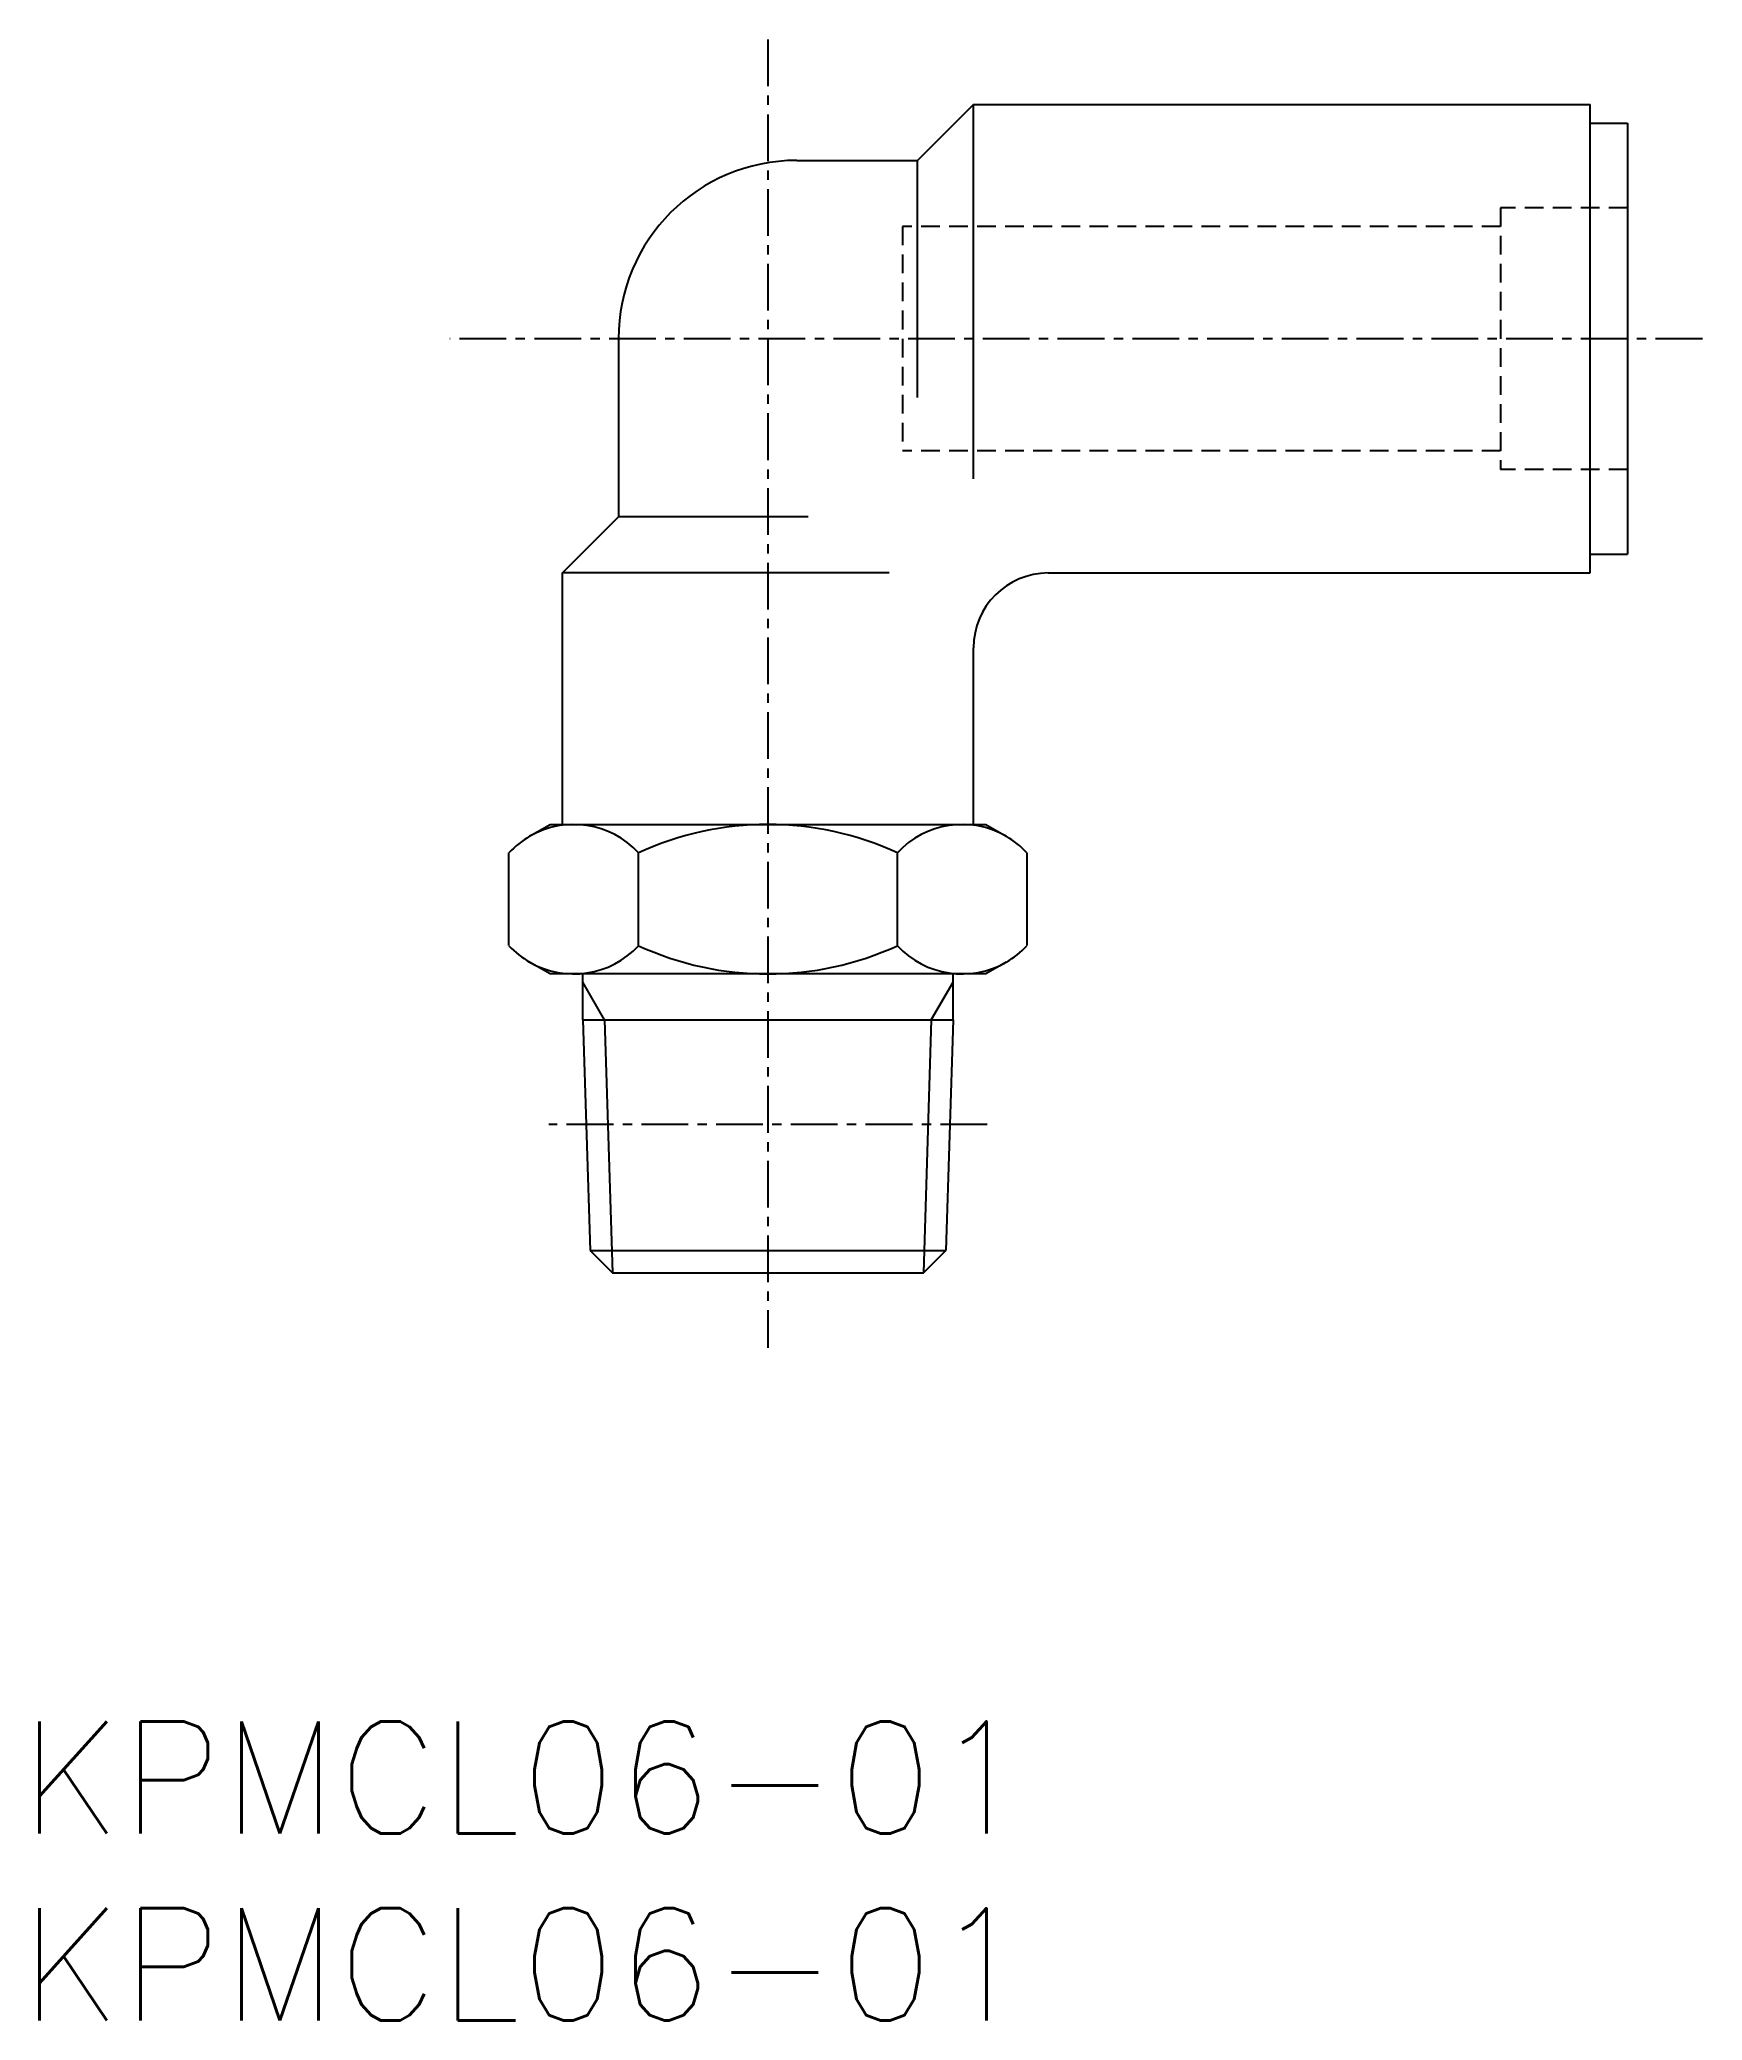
# Model space of a CAD drawing. Extents: x 0.5 to 45, y 0 to 53.
import ezdxf

# ---------------------------------------------------------------- set-up
doc = ezdxf.new("R2010")
doc.units = 0
doc.linetypes.add('CENTER', pattern=[2, 1.25, -0.25, 0.25, -0.25])
doc.linetypes.add('DASHED', pattern=[0.75, 0.5, -0.25])
doc.layers.get('0').update_dxf_attribs({"linetype": 'CONTINUOUS'})
doc.layers.add('CENTER', color=1, linetype='CENTER')
doc.styles.get("Standard").update_dxf_attribs({"font": 'txt.shx'})

# ---------------------------------------------------------------- blocks, each defined once
blk = doc.blocks.new('*U7')
at = {"color": 7, "linetype": 'CONTINUOUS'}
blk.add_text('KPMCL06-01', height=3, dxfattribs=at).set_placement((0, 0))
blk = doc.blocks.new('*U8')
at = {"color": 7, "linetype": 'CONTINUOUS'}
blk.add_text('KPMCL06-01', height=3, dxfattribs=at).set_placement((0, 5))

msp = doc.modelspace()

# ---------------------------------------------------------------- linework, layer by layer
at = {"color": 7, "linetype": 'CONTINUOUS'}
for p, q in [((25.5, 51.27), (24, 49.77)), ((25.5, 51.27), (42, 51.27)), ((25.5, 41.252), (25.5, 51.27)), ((42, 38.73), (42, 51.27)), ((42, 50.77), (43, 50.77)), ((43, 50.77), (43, 39.23)), ((20.77, 49.77), (24, 49.77)), ((24, 43.424), (24, 49.77)), ((16, 45), (16, 40.23)), ((14.5, 38.73), (16, 40.23)), ((21.075, 40.23), (16, 40.23)), ((42, 39.23), (43, 39.23)), ((14.5, 32), (14.5, 38.73)), ((23.247, 38.73), (14.5, 38.73)), ((27.5, 38.73), (42, 38.73)), ((25.5, 32), (25.5, 36.73)), ((13.625, 31.684), (14.172, 32)), ((14.172, 32), (25.828, 32)), ((25.828, 32), (26.375, 31.684)), ((13.072, 28.758), (13.072, 31.242)), ((16.536, 28.758), (16.536, 31.242)), ((23.464, 28.758), (23.464, 31.242)), ((26.928, 31.242), (26.928, 28.758)), ((14.172, 28), (13.625, 28.316)), ((26.375, 28.316), (25.828, 28)), ((25.828, 28), (14.172, 28)), ((15.048, 26.777), (15.048, 28)), ((24.952, 26.777), (24.952, 28)), ((15.048, 26.777), (24.952, 26.777)), ((15.048, 26.777), (15.241, 20.6)), ((24.952, 26.777), (24.759, 20.6)), ((15.241, 20.6), (15.841, 20)), ((15.241, 20.6), (24.759, 20.6)), ((24.159, 20), (24.759, 20.6)), ((15.841, 20), (24.159, 20))]:
    msp.add_line(p, q, dxfattribs=at)
at = {"color": 3, "linetype": 'DASHED'}
for p, q in [((43, 48.5), (39.6, 48.5)), ((39.6, 48.5), (39.6, 41.5)), ((23.6, 48), (23.6, 42)), ((39.6, 48), (23.6, 48)), ((39.6, 42), (23.6, 42)), ((43, 41.5), (39.6, 41.5))]:
    msp.add_line(p, q, dxfattribs=at)
at = {"color": 3, "linetype": 'CONTINUOUS'}
for p, q in [((15.629, 26.777), (15.048, 27.784)), ((24.371, 26.777), (24.952, 27.784)), ((15.629, 26.777), (15.841, 20)), ((24.371, 26.777), (24.159, 20))]:
    msp.add_line(p, q, dxfattribs=at)
at = {"color": 7, "linetype": 'CONTINUOUS'}
for centre, radius, start, end in [((20.77, 45), 4.77, 90, 180), ((27.5, 36.73), 2, 90, 180), ((14.804, 29.642), 2.358, 42.7344, 120), ((20, 23.704), 8.296, 65.318, 114.682), ((25.196, 29.642), 2.358, 60, 137.2656), ((14.804, 29.642), 2.358, 120, 137.2656), ((25.196, 29.642), 2.358, 42.7344, 60), ((14.804, 30.358), 2.358, 222.7344, 240), ((14.804, 30.358), 2.358, 240, 317.2656), ((20, 36.296), 8.296, 245.318, 294.682), ((25.196, 30.358), 2.358, 222.7344, 300), ((25.196, 30.358), 2.358, 300, 317.2656)]:
    msp.add_arc(centre, radius, start, end, dxfattribs=at)
at = {"layer": 'CENTER', "color": 1, "linetype": 'CENTER'}
for p, q in [((20, 53.003), (20, 18)), ((45, 45), (11.493, 45)), ((25.864, 23.97), (14.136, 23.97))]:
    msp.add_line(p, q, dxfattribs=at)

# ---------------------------------------------------------------- block references
at = {"color": 7, "linetype": 'CONTINUOUS'}
for name in ['*U8', '*U7']:
    msp.add_blockref(name, (0, 0), dxfattribs=at)

doc.saveas('drawing.dxf')
